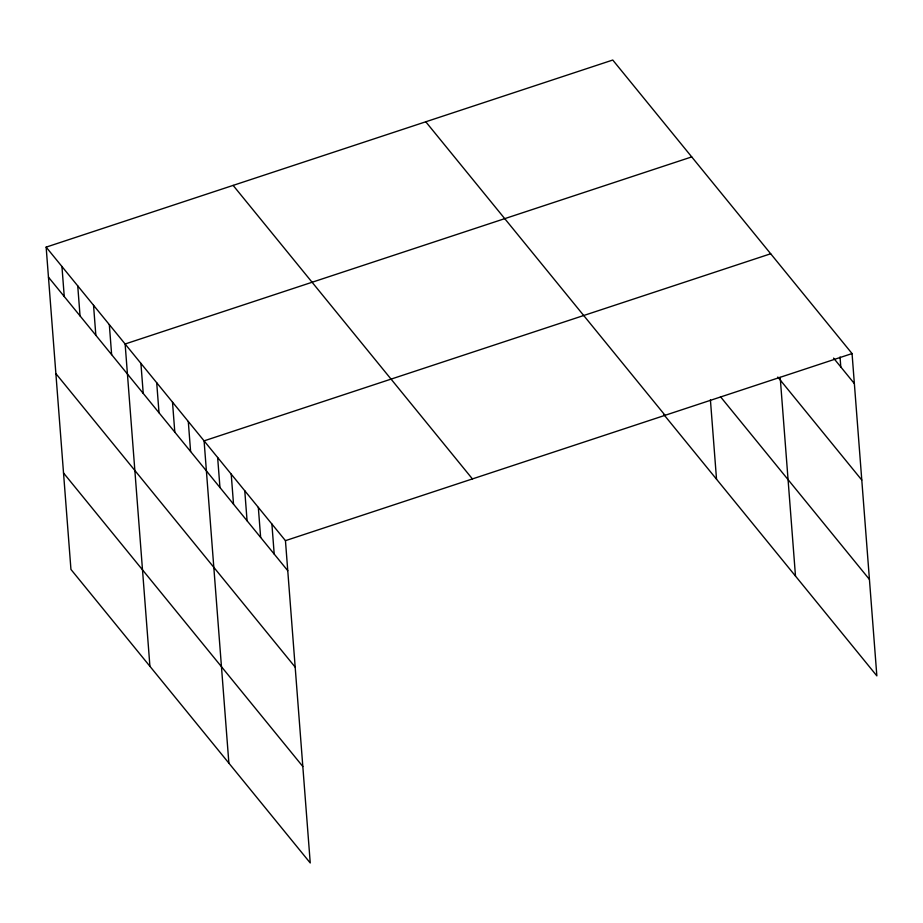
<?xml version="1.0" encoding="UTF-8"?>
<svg xmlns="http://www.w3.org/2000/svg" width="923" height="923" viewBox="0 0 923 923"><rect width="100%" height="100%" fill="white"/><g stroke="black" fill="none" stroke-linecap="round" stroke-linejoin="round"><path stroke-width="1.38" d="M46.15 247.133L285.449 540.659L310.243 862.959L70.944 569.433L46.15 247.133L612.757 60.041L852.056 353.567L876.85 675.867L663.879 414.635M691.719 156.91L125.124 343.991L149.918 666.291M770.693 253.767L204.087 440.859L228.881 763.159M285.449 540.659L852.056 353.567M833.573 358.101L854.363 383.599M777.789 377.022L861.782 480.052M720.505 396.752L869.431 579.425M425.768 121.778L665.068 415.304M233.127 185.396L472.426 478.922M48.458 277.154L287.757 570.691M55.888 373.607L295.175 667.133M63.525 472.98L302.825 766.505M840.034 356.959L840.795 366.973M780.2 377.415L795.488 576.067M710.41 399.786L716.525 479.21M271.893 524.022L274.2 554.054M258.325 507.385L260.644 537.417M244.768 490.759L247.076 520.791M231.212 474.122L233.519 504.154M217.643 457.485L219.962 487.517M188.292 421.488L190.6 451.509M172.497 402.105L174.805 432.137M156.702 382.733L159.021 412.766M140.907 363.362L143.227 393.394M109.329 324.619L111.637 354.651M93.535 305.248L95.842 335.28M77.74 285.876L80.047 315.908M61.945 266.505L64.252 296.537"/></g></svg>
